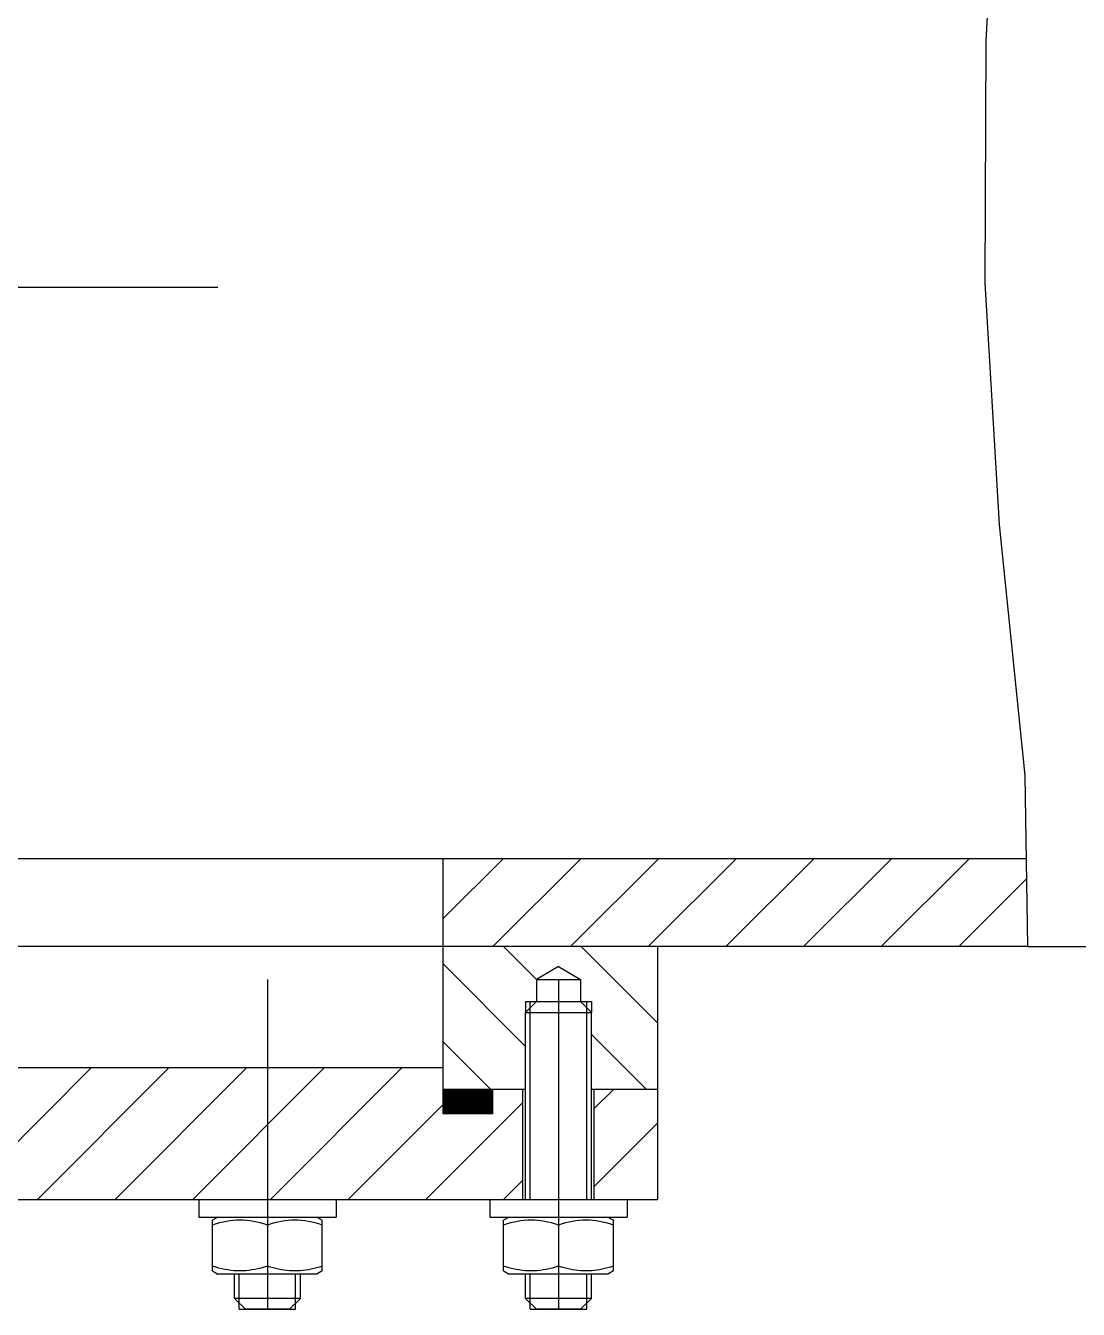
# Model space of a CAD drawing. Header units: millimetres. Extents: x 0 to 594, y 0 to 420.
# Drawn here: x 89.98 to 109.14, y 133.83 to 157.18 of the extents above; entities that cross this region are included whole.
import ezdxf

# ---------------------------------------------------------------- set-up
doc = ezdxf.new("R2010")
doc.units = ezdxf.units.MM
doc.header["$LTSCALE"] = 32.67
doc.linetypes.add('CENTER', pattern=[0.6, 0.375, -0.075, 0.075, -0.075])
doc.layers.get('0').update_dxf_attribs({"linetype": 'CONTINUOUS'})
for name, color, linetype in [('ALL_AXIS', 7, 'CONTINUOUS'), ('ALL_CHAMFER', 7, 'CONTINUOUS'), ('ALL_ROUND', 7, 'CONTINUOUS')]:
    doc.layers.add(name, color=color, linetype=linetype)

msp = doc.modelspace()

# ---------------------------------------------------------------- linework, layer by layer
at = {"color": 7, "linetype": 'Continuous'}
for p, q in [((107.4630804, 156.9059547), (107.7067854, 161.4803875)), ((107.4463153, 152.5023904), (107.4630804, 156.9059547)), ((107.7067854, 148.1050262), (107.4463153, 152.5023904)), ((108.1746784, 143.5414483), (107.7067854, 148.1050262)), ((108.2252132, 140.4254401), (108.1746784, 143.5414483)), ((108.1992647, 142.0254401), (77.9682566, 142.0254401)), ((97.5779767, 137.3854401), (97.5779767, 142.0254401)), ((108.2252132, 140.4254401), (75.9856225, 140.4254401)), ((101.4779767, 140.4254401), (101.4779767, 135.8254401)), ((99.6779767, 140.0657843), (99.2779767, 139.8254401)), ((99.6779767, 140.0657843), (100.0779767, 139.8254401)), ((99.2779767, 139.8254401), (99.2779767, 139.4254401)), ((99.2779767, 139.8254401), (100.0779767, 139.8254401)), ((100.0779767, 139.8254401), (100.0779767, 139.4254401)), ((99.2779767, 139.4254401), (99.0779767, 139.2254401)), ((99.0779767, 139.4254401), (100.2779767, 139.4254401)), ((99.0779767, 137.8254401), (99.0779767, 139.2254401)), ((100.0779767, 139.4254401), (100.2779767, 139.2254401)), ((100.2779767, 137.8254401), (100.2779767, 139.2254401)), ((80.5779767, 138.2254401), (97.5779767, 138.2254401)), ((99.0779767, 137.8254401), (97.5779767, 137.8254401)), ((98.4779767, 137.8254401), (98.4779767, 137.3854401)), ((99.0279767, 135.8254401), (99.0279767, 137.8254401)), ((101.4779767, 137.8254401), (100.2779767, 137.8254401)), ((100.3279767, 135.8254401), (100.3279767, 137.8254401)), ((98.4779767, 137.3854401), (97.5779767, 137.3854401)), ((79.7279767, 135.8254401), (98.4279767, 135.8254401)), ((100.9279767, 135.8254401), (101.4779767, 135.8254401)), ((93.4779767, 135.5054401), (93.3779767, 135.4477051)), ((95.2779767, 135.5054401), (95.3779767, 135.4477051)), ((98.7779767, 135.5054401), (98.6779767, 135.4477051)), ((100.5779767, 135.5054401), (100.6779767, 135.4477051)), ((93.3779767, 134.5231751), (93.3779767, 135.4477051)), ((94.3779767, 135.3583887), (94.3779767, 134.6124915)), ((95.3779767, 134.5231751), (95.3779767, 135.4477051)), ((98.6779767, 134.5231751), (98.6779767, 135.4477051)), ((99.6779767, 135.3583887), (99.6779767, 134.6124915)), ((100.6779767, 134.5231751), (100.6779767, 135.4477051)), ((93.3779676, 134.5231803), (93.4779767, 134.4654401)), ((95.2779697, 134.4654401), (93.4779836, 134.4654401)), ((95.3779857, 134.5231803), (95.2779767, 134.4654401)), ((98.6779676, 134.5231803), (98.7779767, 134.4654401)), ((100.5779697, 134.4654401), (98.7779836, 134.4654401)), ((100.6779857, 134.5231803), (100.5779767, 134.4654401)), ((93.8645792, 133.8254401), (94.8913741, 133.8254401)), ((99.1645792, 133.8254401), (100.1913741, 133.8254401))]:
    msp.add_line(p, q, dxfattribs=at)
at = {"color": 2, "linetype": 'Continuous'}
for p, q in [((97.5779767, 140.9360916), (98.6673251, 142.0254401)), ((98.4815387, 140.4254401), (100.0815387, 142.0254401)), ((99.8957523, 140.4254401), (101.4957523, 142.0254401)), ((101.3099658, 140.4254401), (102.9099658, 142.0254401)), ((102.7241794, 140.4254401), (104.3241794, 142.0254401)), ((104.1383929, 140.4254401), (105.7383929, 142.0254401)), ((105.5526065, 140.4254401), (107.1526065, 142.0254401)), ((106.9668201, 140.4254401), (108.2051305, 141.6637505)), ((99.2779767, 139.824413), (98.6769495, 140.4254401)), ((101.4779767, 139.0386265), (100.0911631, 140.4254401)), ((99.0779767, 138.6101994), (97.5779767, 140.1101994)), ((99.0779767, 139.4254401), (99.0779767, 139.2254401)), ((99.1645792, 135.8254401), (99.1645792, 139.4254401)), ((100.1913741, 135.8254401), (100.1913741, 139.4254401)), ((100.2779767, 139.4254401), (100.2779767, 139.2254401)), ((101.2769495, 137.8254401), (100.2779767, 138.824413)), ((98.4485224, 137.8254401), (97.5779767, 138.6959858)), ((88.7768546, 135.8254401), (91.1768546, 138.2254401)), ((90.1910682, 135.8254401), (92.5910682, 138.2254401)), ((91.6052817, 135.8254401), (94.0052817, 138.2254401)), ((93.0194953, 135.8254401), (95.4194953, 138.2254401)), ((94.4337089, 135.8254401), (96.8337089, 138.2254401)), ((97.5779767, 137.8238451), (97.5795716, 137.8254401)), ((97.5779767, 137.809703), (97.5937138, 137.8254401)), ((97.5779767, 137.7955608), (97.6078559, 137.8254401)), ((97.5779767, 137.7814187), (97.6219981, 137.8254401)), ((97.5779767, 137.7672766), (97.6361402, 137.8254401)), ((97.5779767, 137.7531344), (97.6502823, 137.8254401)), ((97.5779767, 137.7389923), (97.6644245, 137.8254401)), ((97.5779767, 137.7248501), (97.6785666, 137.8254401)), ((97.5779767, 137.710708), (97.6927087, 137.8254401)), ((97.5779767, 137.6965659), (97.7068509, 137.8254401)), ((97.5779767, 137.6824237), (97.720993, 137.8254401)), ((97.5779767, 137.6682816), (97.7351351, 137.8254401)), ((97.5779767, 137.6541395), (97.7492773, 137.8254401)), ((97.5779767, 137.6399973), (97.7634194, 137.8254401)), ((97.5779767, 137.6258552), (97.7775615, 137.8254401)), ((97.5779767, 137.6117131), (97.7917037, 137.8254401)), ((97.5779767, 137.5975709), (97.8058458, 137.8254401)), ((97.5779767, 137.5834288), (97.819988, 137.8254401)), ((97.5779767, 137.5692867), (97.8341301, 137.8254401)), ((97.5779767, 137.5551445), (97.8482722, 137.8254401)), ((97.5779767, 137.5410024), (97.8624144, 137.8254401)), ((97.5779767, 137.5268602), (97.8765565, 137.8254401)), ((97.5779767, 137.5127181), (97.8906986, 137.8254401)), ((97.5779767, 137.498576), (97.9048408, 137.8254401)), ((97.5779767, 137.4844338), (97.9189829, 137.8254401)), ((97.5779767, 137.4702917), (97.933125, 137.8254401)), ((97.5779767, 137.4561496), (97.9472672, 137.8254401)), ((97.5779767, 137.4420074), (97.9614093, 137.8254401)), ((97.5779767, 137.4278653), (97.9755514, 137.8254401)), ((97.5779767, 137.4137232), (97.9896936, 137.8254401)), ((97.5779767, 137.399581), (98.0038357, 137.8254401)), ((98.0179779, 137.3854401), (97.5779779, 137.8254401)), ((97.5779779, 137.3854401), (98.0179779, 137.8254401)), ((98.03212, 137.3854401), (97.59212, 137.8254401)), ((97.59212, 137.3854401), (98.03212, 137.8254401)), ((98.0462621, 137.3854401), (97.6062621, 137.8254401)), ((97.6062621, 137.3854401), (98.0462621, 137.8254401)), ((98.0604043, 137.3854401), (97.6204043, 137.8254401)), ((97.6204043, 137.3854401), (98.0604043, 137.8254401)), ((98.0745464, 137.3854401), (97.6345464, 137.8254401)), ((97.6345464, 137.3854401), (98.0745464, 137.8254401)), ((98.0886885, 137.3854401), (97.6486885, 137.8254401)), ((97.6486885, 137.3854401), (98.0886885, 137.8254401)), ((98.1028307, 137.3854401), (97.6628307, 137.8254401)), ((97.6628307, 137.3854401), (98.1028307, 137.8254401)), ((98.1169728, 137.3854401), (97.6769728, 137.8254401)), ((97.6769728, 137.3854401), (98.1169728, 137.8254401)), ((98.1311149, 137.3854401), (97.6911149, 137.8254401)), ((97.6911149, 137.3854401), (98.1311149, 137.8254401)), ((98.1452571, 137.3854401), (97.7052571, 137.8254401)), ((97.7052571, 137.3854401), (98.1452571, 137.8254401)), ((98.1593992, 137.3854401), (97.7193992, 137.8254401)), ((97.7193992, 137.3854401), (98.1593992, 137.8254401)), ((98.1735413, 137.3854401), (97.7335413, 137.8254401)), ((97.7335413, 137.3854401), (98.1735413, 137.8254401)), ((98.1876835, 137.3854401), (97.7476835, 137.8254401)), ((97.7476835, 137.3854401), (98.1876835, 137.8254401)), ((98.2018256, 137.3854401), (97.7618256, 137.8254401)), ((97.7618256, 137.3854401), (98.2018256, 137.8254401)), ((98.2159677, 137.3854401), (97.7759677, 137.8254401)), ((97.7759677, 137.3854401), (98.2159677, 137.8254401)), ((98.2301099, 137.3854401), (97.7901099, 137.8254401)), ((97.7901099, 137.3854401), (98.2301099, 137.8254401)), ((98.244252, 137.3854401), (97.804252, 137.8254401)), ((97.804252, 137.3854401), (98.244252, 137.8254401)), ((98.2583942, 137.3854401), (97.8183942, 137.8254401)), ((97.8183942, 137.3854401), (98.2583942, 137.8254401)), ((98.2725363, 137.3854401), (97.8325363, 137.8254401)), ((97.8325363, 137.3854401), (98.2725363, 137.8254401)), ((98.2866784, 137.3854401), (97.8466784, 137.8254401)), ((97.8466784, 137.3854401), (98.2866784, 137.8254401)), ((98.3008206, 137.3854401), (97.8608206, 137.8254401)), ((97.8608206, 137.3854401), (98.3008206, 137.8254401)), ((98.3149627, 137.3854401), (97.8749627, 137.8254401)), ((97.8749627, 137.3854401), (98.3149627, 137.8254401)), ((98.3291048, 137.3854401), (97.8891048, 137.8254401)), ((97.8891048, 137.3854401), (98.3291048, 137.8254401)), ((98.343247, 137.3854401), (97.903247, 137.8254401)), ((97.903247, 137.3854401), (98.343247, 137.8254401)), ((98.3573891, 137.3854401), (97.9173891, 137.8254401)), ((97.9173891, 137.3854401), (98.3573891, 137.8254401)), ((98.3715312, 137.3854401), (97.9315312, 137.8254401)), ((97.9315312, 137.3854401), (98.3715312, 137.8254401)), ((98.3856734, 137.3854401), (97.9456734, 137.8254401)), ((97.9456734, 137.3854401), (98.3856734, 137.8254401)), ((98.3998155, 137.3854401), (97.9598155, 137.8254401)), ((97.9598155, 137.3854401), (98.3998155, 137.8254401)), ((98.4139576, 137.3854401), (97.9739576, 137.8254401)), ((97.9739576, 137.3854401), (98.4139576, 137.8254401)), ((98.4280998, 137.3854401), (97.9880998, 137.8254401)), ((97.9880998, 137.3854401), (98.4280998, 137.8254401)), ((98.4422419, 137.3854401), (98.0022419, 137.8254401)), ((98.0022419, 137.3854401), (98.4422419, 137.8254401)), ((98.4563841, 137.3854401), (98.0163841, 137.8254401)), ((98.0163841, 137.3854401), (98.4563841, 137.8254401)), ((98.4705262, 137.3854401), (98.0305262, 137.8254401)), ((98.0305262, 137.3854401), (98.4705262, 137.8254401)), ((98.4779767, 137.3921317), (98.0446683, 137.8254401)), ((98.0446683, 137.3854401), (98.4779767, 137.8187484)), ((98.4779767, 137.4062739), (98.0588105, 137.8254401)), ((98.4779767, 137.420416), (98.0729526, 137.8254401)), ((98.4779767, 137.4345581), (98.0870947, 137.8254401)), ((98.4779767, 137.4487003), (98.1012369, 137.8254401)), ((98.4779767, 137.4628424), (98.115379, 137.8254401)), ((98.4779767, 137.4769846), (98.1295211, 137.8254401)), ((98.4779767, 137.4911267), (98.1436633, 137.8254401)), ((98.4779767, 137.5052688), (98.1578054, 137.8254401)), ((98.4779767, 137.519411), (98.1719475, 137.8254401)), ((98.4779767, 137.5335531), (98.1860897, 137.8254401)), ((98.4779767, 137.5476952), (98.2002318, 137.8254401)), ((98.4779767, 137.5618374), (98.214374, 137.8254401)), ((98.4779767, 137.5759795), (98.2285161, 137.8254401)), ((98.4779767, 137.5901216), (98.2426582, 137.8254401)), ((98.4779767, 137.6042638), (98.2568004, 137.8254401)), ((98.4779767, 137.6184059), (98.2709425, 137.8254401)), ((98.4779767, 137.632548), (98.2850846, 137.8254401)), ((98.4779767, 137.6466902), (98.2992268, 137.8254401)), ((98.4779767, 137.6608323), (98.3133689, 137.8254401)), ((98.4779767, 137.6749744), (98.327511, 137.8254401)), ((98.4779767, 137.6891166), (98.3416532, 137.8254401)), ((98.4779767, 137.7032587), (98.3557953, 137.8254401)), ((98.4779767, 137.7174009), (98.3699374, 137.8254401)), ((98.4779767, 137.731543), (98.3840796, 137.8254401)), ((98.4779767, 137.7456851), (98.3982217, 137.8254401)), ((98.4779767, 137.7598273), (98.4123639, 137.8254401)), ((98.4779767, 137.7739694), (98.426506, 137.8254401)), ((98.4779767, 137.7881115), (98.4406481, 137.8254401)), ((98.4779767, 137.8022537), (98.4547903, 137.8254401)), ((98.4779767, 137.8163958), (98.4689324, 137.8254401)), ((100.3279767, 137.4770672), (100.6763495, 137.8254401)), ((97.262136, 135.8254401), (99.0279767, 137.5912808)), ((98.0038357, 137.3854401), (97.5779767, 137.8112991)), ((97.9896936, 137.3854401), (97.5779767, 137.797157)), ((97.9755514, 137.3854401), (97.5779767, 137.7830149)), ((97.9614093, 137.3854401), (97.5779767, 137.7688727)), ((97.9472672, 137.3854401), (97.5779767, 137.7547306)), ((97.933125, 137.3854401), (97.5779767, 137.7405884)), ((97.9189829, 137.3854401), (97.5779767, 137.7264463)), ((97.9048408, 137.3854401), (97.5779767, 137.7123042)), ((97.8906986, 137.3854401), (97.5779767, 137.698162)), ((97.8765565, 137.3854401), (97.5779767, 137.6840199)), ((97.8624144, 137.3854401), (97.5779767, 137.6698778)), ((97.8482722, 137.3854401), (97.5779767, 137.6557356)), ((97.8341301, 137.3854401), (97.5779767, 137.6415935)), ((97.819988, 137.3854401), (97.5779767, 137.6274514)), ((97.8058458, 137.3854401), (97.5779767, 137.6133092)), ((97.7917037, 137.3854401), (97.5779767, 137.5991671)), ((97.7775615, 137.3854401), (97.5779767, 137.585025)), ((98.0588105, 137.3854401), (98.4779767, 137.8046063)), ((98.0729526, 137.3854401), (98.4779767, 137.7904641)), ((98.0870947, 137.3854401), (98.4779767, 137.776322)), ((98.1012369, 137.3854401), (98.4779767, 137.7621799)), ((98.115379, 137.3854401), (98.4779767, 137.7480377)), ((98.1295211, 137.3854401), (98.4779767, 137.7338956)), ((98.1436633, 137.3854401), (98.4779767, 137.7197535)), ((98.1578054, 137.3854401), (98.4779767, 137.7056113)), ((98.1719475, 137.3854401), (98.4779767, 137.6914692)), ((98.1860897, 137.3854401), (98.4779767, 137.6773271)), ((98.2002318, 137.3854401), (98.4779767, 137.6631849)), ((98.214374, 137.3854401), (98.4779767, 137.6490428)), ((98.2285161, 137.3854401), (98.4779767, 137.6349007)), ((98.2426582, 137.3854401), (98.4779767, 137.6207585)), ((98.2568004, 137.3854401), (98.4779767, 137.6066164)), ((98.2709425, 137.3854401), (98.4779767, 137.5924742)), ((95.8479224, 135.8254401), (97.5779767, 137.5554943)), ((97.7634194, 137.3854401), (97.5779767, 137.5708828)), ((97.7492773, 137.3854401), (97.5779767, 137.5567407)), ((97.7351351, 137.3854401), (97.5779767, 137.5425985)), ((97.720993, 137.3854401), (97.5779767, 137.5284564)), ((97.7068509, 137.3854401), (97.5779767, 137.5143143)), ((97.6927087, 137.3854401), (97.5779767, 137.5001721)), ((97.6785666, 137.3854401), (97.5779767, 137.48603)), ((97.6644245, 137.3854401), (97.5779767, 137.4718879)), ((97.6502823, 137.3854401), (97.5779767, 137.4577457)), ((97.6361402, 137.3854401), (97.5779767, 137.4436036)), ((97.6219981, 137.3854401), (97.5779767, 137.4294615)), ((97.6078559, 137.3854401), (97.5779767, 137.4153193)), ((97.5937138, 137.3854401), (97.5779767, 137.4011772)), ((97.5795716, 137.3854401), (97.5779767, 137.3870351)), ((98.2850846, 137.3854401), (98.4779767, 137.5783321)), ((98.2992268, 137.3854401), (98.4779767, 137.56419)), ((98.3133689, 137.3854401), (98.4779767, 137.5500478)), ((98.327511, 137.3854401), (98.4779767, 137.5359057)), ((98.3416532, 137.3854401), (98.4779767, 137.5217636)), ((98.3557953, 137.3854401), (98.4779767, 137.5076214)), ((98.3699374, 137.3854401), (98.4779767, 137.4934793)), ((98.3840796, 137.3854401), (98.4779767, 137.4793372)), ((98.3982217, 137.3854401), (98.4779767, 137.465195)), ((98.4123639, 137.3854401), (98.4779767, 137.4510529)), ((98.426506, 137.3854401), (98.4779767, 137.4369108)), ((98.4406481, 137.3854401), (98.4779767, 137.4227686)), ((98.4547903, 137.3854401), (98.4779767, 137.4086265)), ((98.4689324, 137.3854401), (98.4779767, 137.3944843)), ((100.3279767, 136.0628536), (101.4779767, 137.2128536)), ((98.6763495, 135.8254401), (99.0279767, 136.1770672)), ((93.8645792, 133.8254401), (93.8645792, 134.4654401)), ((94.8913741, 133.8254401), (94.8913741, 134.4654401)), ((99.1645792, 133.8254401), (99.1645792, 134.4654401)), ((100.1913741, 133.8254401), (100.1913741, 134.4654401))]:
    msp.add_line(p, q, dxfattribs=at)
at = {"color": 7, "linetype": 'Continuous'}
for points in [[(94.3779767, 135.3583887), (94.3122699, 135.3791978), (94.2479208, 135.3972342), (94.1851579, 135.4124782), (94.1232956, 135.4249881), (94.0617415, 135.43485), (94.0004449, 135.4419607), (93.9391444, 135.4462538), (93.8778809, 135.447705), (93.8166198, 135.4462449), (93.7553261, 135.4419437), (93.6940391, 135.4348259), (93.6325025, 135.4249599), (93.5706737, 135.4124514), (93.507951, 135.3972128), (93.4436417, 135.3791854), (93.3779767, 135.3583887)], [(95.3779767, 135.3583887), (95.3122699, 135.3791978), (95.2479208, 135.3972342), (95.1851579, 135.4124782), (95.1232956, 135.4249881), (95.0617415, 135.43485), (95.0004449, 135.4419607), (94.9391444, 135.4462538), (94.8778809, 135.447705), (94.8166198, 135.4462449), (94.7553261, 135.4419437), (94.6940391, 135.4348259), (94.6325025, 135.4249599), (94.5706737, 135.4124514), (94.507951, 135.3972128), (94.4436417, 135.3791854), (94.3779767, 135.3583887)], [(99.6779767, 135.3583887), (99.6122699, 135.3791978), (99.5479208, 135.3972342), (99.4851579, 135.4124782), (99.4232956, 135.4249881), (99.3617415, 135.43485), (99.3004449, 135.4419607), (99.2391444, 135.4462538), (99.1778809, 135.447705), (99.1166198, 135.4462449), (99.0553261, 135.4419437), (98.9940391, 135.4348259), (98.9325025, 135.4249599), (98.8706737, 135.4124514), (98.807951, 135.3972128), (98.7436417, 135.3791854), (98.6779767, 135.3583887)], [(100.6779767, 135.3583887), (100.6122699, 135.3791978), (100.5479208, 135.3972342), (100.4851579, 135.4124782), (100.4232956, 135.4249881), (100.3617415, 135.43485), (100.3004449, 135.4419607), (100.2391444, 135.4462538), (100.1778809, 135.447705), (100.1166198, 135.4462449), (100.0553261, 135.4419437), (99.9940391, 135.4348259), (99.9325025, 135.4249599), (99.8706737, 135.4124514), (99.807951, 135.3972128), (99.7436417, 135.3791854), (99.6779767, 135.3583887)], [(94.3779767, 134.6124915), (94.319486, 134.5938615), (94.2621415, 134.5774304), (94.2061172, 134.5632185), (94.1508909, 134.5511648), (94.0960253, 134.5411915), (94.0414389, 134.5333696), (93.9869024, 134.5277298), (93.9324223, 134.5243149), (93.8779213, 134.5231849), (93.823421, 134.5243196), (93.768942, 134.5277389), (93.7144094, 134.5333826), (93.6598315, 134.5412073), (93.6049792, 134.5511815), (93.5497736, 134.5632331), (93.4937724, 134.5774411), (93.4364481, 134.5938674), (93.3779767, 134.6124915)], [(95.3779767, 134.6124915), (95.3253557, 134.5956512), (95.2736691, 134.5805855), (95.2230385, 134.5673097), (95.1730991, 134.5557783), (95.1235616, 134.5459372), (95.0743205, 134.5378274), (95.0251794, 134.5314581), (94.976121, 134.5268708), (94.9270564, 134.5241075), (94.8780039, 134.5231751), (94.8289553, 134.5241052), (94.7799008, 134.5268656), (94.7308583, 134.5314486), (94.6817359, 134.5378122), (94.6325123, 134.5459153), (94.5829936, 134.5557483), (94.5330901, 134.5672652), (94.4824679, 134.5805346), (94.430718, 134.5956167), (94.3779767, 134.6124915)], [(99.6779767, 134.6124915), (99.619486, 134.5938615), (99.5621415, 134.5774304), (99.5061172, 134.5632185), (99.4508909, 134.5511648), (99.3960253, 134.5411915), (99.3414389, 134.5333696), (99.2869024, 134.5277298), (99.2324223, 134.5243149), (99.1779213, 134.5231849), (99.123421, 134.5243196), (99.068942, 134.5277389), (99.0144094, 134.5333826), (98.9598315, 134.5412073), (98.9049792, 134.5511815), (98.8497736, 134.5632331), (98.7937724, 134.5774411), (98.7364481, 134.5938674), (98.6779767, 134.6124915)], [(100.6779767, 134.6124915), (100.6253557, 134.5956512), (100.5736691, 134.5805855), (100.5230385, 134.5673097), (100.4730991, 134.5557783), (100.4235616, 134.5459372), (100.3743205, 134.5378274), (100.3251794, 134.5314581), (100.276121, 134.5268708), (100.2270564, 134.5241075), (100.1780039, 134.5231751), (100.1289553, 134.5241052), (100.0799008, 134.5268656), (100.0308583, 134.5314486), (99.9817359, 134.5378122), (99.9325123, 134.5459153), (99.8829936, 134.5557483), (99.8330901, 134.5672652), (99.7824679, 134.5805346), (99.730718, 134.5956167), (99.6779767, 134.6124915)]]:
    msp.add_lwpolyline(points, dxfattribs=at)
at = {"layer": 'ALL_AXIS', "color": 7, "linetype": 'CENTER'}
for p, q in [((89.6779767, 152.4254401), (93.4779767, 152.4254401)), ((94.3779767, 139.8254401), (94.3779767, 133.8254401)), ((99.6779767, 139.8254401), (99.6779767, 133.8254401))]:
    msp.add_line(p, q, dxfattribs=at)
at = {"layer": 'ALL_AXIS', "color": 7, "linetype": 'Continuous'}
for p, q in [((99.0779767, 135.8254401), (99.0779767, 139.2254401)), ((100.2779767, 135.8254401), (100.2779767, 139.2254401)), ((93.1279767, 135.8254401), (93.1279767, 135.5054401)), ((95.6279767, 135.8254401), (95.6279767, 135.5054401)), ((98.4279767, 135.8254401), (98.4279767, 135.5054401)), ((98.4279767, 135.8254401), (100.9279767, 135.8254401)), ((100.9279767, 135.8254401), (100.9279767, 135.5054401)), ((93.1279767, 135.5054401), (95.6279767, 135.5054401)), ((93.4779767, 135.5054401), (93.3779767, 135.4477051)), ((95.2779767, 135.5054401), (95.3779767, 135.4477051)), ((98.4279767, 135.5054401), (100.9279767, 135.5054401)), ((98.7779767, 135.5054401), (98.6779767, 135.4477051)), ((100.5779767, 135.5054401), (100.6779767, 135.4477051)), ((93.7779767, 134.0254401), (93.7779767, 134.4654401)), ((94.9779767, 134.0254401), (94.9779767, 134.4654401)), ((99.0779767, 134.0254401), (99.0779767, 134.4654401)), ((100.2779767, 134.0254401), (100.2779767, 134.4654401))]:
    msp.add_line(p, q, dxfattribs=at)
at = {"layer": 'ALL_CHAMFER', "color": 7, "linetype": 'Continuous'}
for p, q in [((99.2779767, 139.4254401), (99.0779767, 139.2254401)), ((99.0779767, 139.2254401), (100.2779767, 139.2254401)), ((99.2779767, 139.4254401), (100.0779767, 139.4254401)), ((100.0779767, 139.4254401), (100.2779767, 139.2254401)), ((93.9779767, 133.8254401), (93.7779767, 134.0254401)), ((94.9779767, 134.0254401), (93.7779767, 134.0254401)), ((94.7779767, 133.8254401), (94.9779767, 134.0254401)), ((99.2779767, 133.8254401), (99.0779767, 134.0254401)), ((100.2779767, 134.0254401), (99.0779767, 134.0254401)), ((100.0779767, 133.8254401), (100.2779767, 134.0254401)), ((94.7779767, 133.8254401), (93.9779767, 133.8254401)), ((100.0779767, 133.8254401), (99.2779767, 133.8254401))]:
    msp.add_line(p, q, dxfattribs=at)
at = {"layer": 'ALL_ROUND', "color": 7, "linetype": 'Continuous'}
msp.add_line((108.2252132, 140.4254401), (245.9651411, 140.4254401), dxfattribs=at)

doc.saveas('drawing.dxf')
